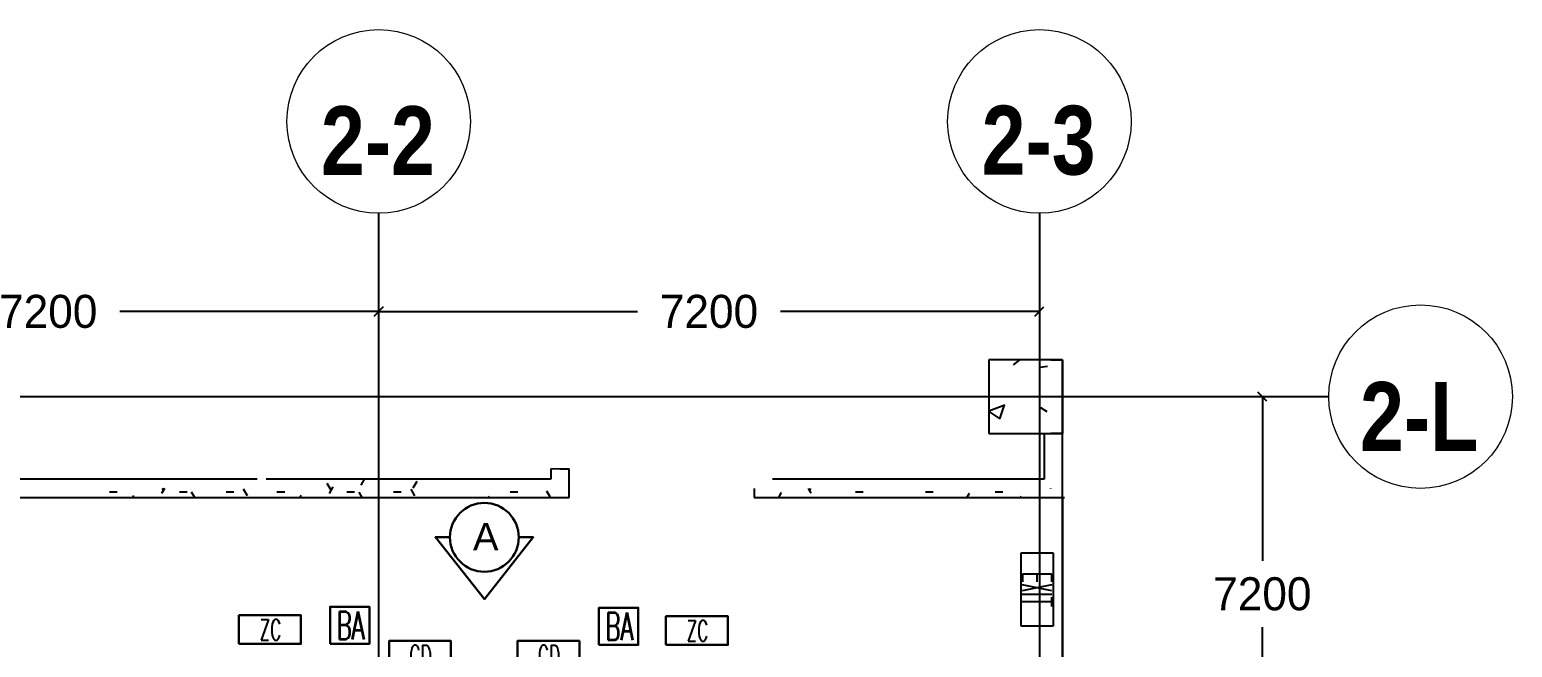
# Model space of a CAD drawing. Header units: millimetres. Extents: x -20146070 to 165023, y -3349561 to 35447.
# Drawn here: x -365475 to -349318, y -5956 to 774 of the extents above; entities that cross this region are included whole.
import ezdxf
from ezdxf.enums import TextEntityAlignment as Align

# ---------------------------------------------------------------- set-up
doc = ezdxf.new("R2010")
doc.units = ezdxf.units.MM
doc.header["$LTSCALE"] = 50
doc.header["$PDMODE"] = 35
doc.linetypes.add('PLANS_66kv_2018910_BASE FLOOR PLANS$0$CONTINOUS', pattern=[0])
doc.linetypes.add('PLANS_66kv_2018910_BASE FLOOR PLANS$0$PHANTOM', pattern=[2.5, 1.25, -0.25, 0.25, -0.25, 0.25, -0.25])
doc.layers.get('Defpoints').update_dxf_attribs({"color": 8, "lineweight": 9})
for name, color, linetype in [('BLK 2 - 1ST  2ND STOREY PLAN 031023$0$A-_DETA----_ED-2', 8, 'Continuous'), ('BLK 2 - 1ST  2ND STOREY PLAN 031023$0$A-_FLOR----_E', 8, 'Continuous'), ('BLK 2 - 1ST  2ND STOREY PLAN 031023$0$A-_FURT----_E-1', 8, 'Continuous'), ('BLK 2 - 1ST  2ND STOREY PLAN 031023$0$A-_WALL----_E', 8, 'Continuous'), ('BLK 2 - 1ST  2ND STOREY PLAN 031023$0$A-_WALL----_E-1', 8, 'Continuous'), ('BLK 2 - 1ST  2ND STOREY PLAN 031023$0$A-_WALL----_H-1', 8, 'Continuous'), ('BLK 2 - 1ST  2ND STOREY PLAN 031023$0$A-_WALLPRTN_E-1', 8, 'Continuous'), ('BLK 2 - 1ST  2ND STOREY PLAN 031023$0$E-_LIGT----_E', 8, 'Continuous'), ('BLK 2 - 1ST  2ND STOREY PLAN 031023$0$S-_COLN----_E', 8, 'Continuous'), ('BLK 2 - 1ST  2ND STOREY PLAN 031023$0$S-_COLN----_E-1', 8, 'Continuous'), ('BLK 2 - 1ST  2ND STOREY PLAN 031023$0$S-_COLN----_E-2', 8, 'Continuous'), ('BLK_2 - 1ST_2ND_STOREY_PLAN$0$A-_DETA----_ED-2', 8, 'Continuous'), ('BLK_2 - 1ST_2ND_STOREY_PLAN$0$A-_FLOR----_E', 8, 'Continuous'), ('BLK_2 - 1ST_2ND_STOREY_PLAN$0$A-_FURT----_E-1', 8, 'Continuous'), ('BLK_2 - 1ST_2ND_STOREY_PLAN$0$A-_WALL----_E', 8, 'Continuous'), ('BLK_2 - 1ST_2ND_STOREY_PLAN$0$A-_WALL----_E-1', 8, 'Continuous'), ('BLK_2 - 1ST_2ND_STOREY_PLAN$0$A-_WALL----_H-1', 8, 'Continuous'), ('BLK_2 - 1ST_2ND_STOREY_PLAN$0$A-_WALLPRTN_E-1', 8, 'Continuous'), ('BLK_2 - 1ST_2ND_STOREY_PLAN$0$E-_LIGT----_E', 8, 'Continuous'), ('NW-DIM', 7, 'Continuous'), ('NW_GRID LINE', 8, 'Continuous'), ('PLANS_66kv_2018910_BASE FLOOR PLANS$0$A-_DRIVEWAY-_E-N', 6, 'Continuous')]:
    doc.layers.add(name, color=color, linetype=linetype)
for name, color, linetype, lineweight in [('M-_FIRE----_E-', 1, 'Continuous', 30), ('M-_FIREHEAT_E-', 1, 'Continuous', 30), ('PLANS_66kv_2018910_BASE FLOOR PLANS$0$A-_SECLINE--_E-', 7, 'PLANS_66kv_2018910_BASE FLOOR PLANS$0$PHANTOM', 40), ('S-_ANOTGRID_E', 8, 'Continuous', 9)]:
    doc.layers.add(name, color=color, linetype=linetype, lineweight=lineweight)
doc.styles.add('Arial Narrow_B', font='ARIALNB.TTF', dxfattribs={"height": 750})
doc.styles.add('PLANS_66kv_2018910_BASE FLOOR PLANS$0$Standard', font='arial.ttf')
doc.styles.add('simplex', font='simplex.shx', dxfattribs={"width": 0.6})
doc.dimstyles.new('DI 200', dxfattribs={"dimscale": 2000, "dimtxt": 0.18, "dimasz": 0.05, "dimexe": 0.1, "dimexo": 0.065, "dimgap": 0.09, "dimtad": 0, "dimtih": 1, "dimtoh": 1, "dimdec": 0, "dimzin": 0, "dimdsep": 46, "dimtxsty": 'Standard', "dimblk": 'OBLIQUE', "dimcen": 0.09, "dimse2": 1, "dimadec": 0, "dimazin": 0, "dimtfac": 1, "dimtdec": 0, "dimtofl": 0, "dimtmove": 2, "dimatfit": 3, "dimldrblk": 'DOTBLANK', "dimfxl": 1, "dimtolj": 1, "dimtzin": 0, "dimarcsym": 0})
pattern_1 = [(0, (-229985.17, 42727.71), (1016, 254), [83.82, -678.18, 83.82, -678.18, -4064]), (0, (-229985.17, 42727.71), (1016, 254), [-1524, 83.82, -1440.18, 83.82, -678.18, -1778]), (0, (-229985.17, 42727.71), (1016, 254), [-3810, 83.82, -424.18, 83.82, -1186.18]), (120, (-229604.17, 42854.71), (-727.97045, 752.8818), [83.82, -678.18, 83.82, -678.18, -4064]), (120, (-229604.17, 42854.71), (-727.97045, 752.8818), [-1524, 83.82, -1440.18, 83.82, -678.18, -1778]), (120, (-229604.17, 42854.71), (-727.97045, 752.8818), [-3810, 83.82, -424.18, 83.82, -1186.18]), (240, (-229477.17, 43362.71), (-288.02955, -1006.8818), [83.82, -678.18, 83.82, -678.18, -4064]), (240, (-229477.17, 43362.71), (-288.02955, -1006.8818), [-1524, 83.82, -1440.18, 83.82, -678.18, -1778]), (240, (-229477.17, 43362.71), (-288.02955, -1006.8818), [-3810, 83.82, -424.18, 83.82, -1186.18])]
pattern_2 = [(0, (-229985.17, 42727.71), (1016, 254), [83.82, -678.18, 83.82, -678.18, -4064]), (0, (-229985.17, 42727.71), (1016, 254), [-1524, 83.82, -1440.18, 83.82, -678.18, -1778]), (0, (-229985.17, 42727.71), (1016, 254), [-3810, 83.82, -424.18, 83.82, -1186.18]), (120, (-229604.17, 42854.71), (-727.97045, 752.8818), [83.82, -678.18, 83.82, -678.18, -4064]), (120, (-229604.17, 42854.71), (-727.97045, 752.8818), [-1524, 83.82, -1440.18, 83.82, -678.18, -1778]), (120, (-229604.17, 42854.71), (-727.97045, 752.8818), [-3810, 83.82, -424.18, 83.82, -1186.18]), (240, (-229477.17, 43362.71), (-288.02955, -1006.8818), [83.82, -678.18, 83.82, -678.18, -4064]), (240, (-229477.17, 43362.71), (-288.02955, -1006.8818), [-1524, 83.82, -1440.18, 83.82, -678.18, -1778]), (240, (-229477.17, 43362.71), (-288.02955, -1006.8818), [-3810, 83.82, -424.18, 83.82, -1186.18])]

# ---------------------------------------------------------------- blocks, each defined once
blk = doc.blocks.new('Grid - 4 mm Dia-236334-BLK2 1ST STOREY DOOR SCHEDULE')
at = {"layer": 'S-_ANOTGRID_E'}
blk.add_circle((0, 0), 4, dxfattribs=at)
blk = doc.blocks.new('_Oblique')
at = {"color": 0, "linetype": 'ByBlock', "lineweight": -2}
blk.add_line((-0.5, -0.5), (0.5, 0.5), dxfattribs=at)
blk = doc.blocks.new('*D43')
at = {"layer": 'Defpoints', "color": 0, "transparency": 16777216}
for p in [(-368872, -2122), (-361672, -2122), (-361672, -2298)]:
    blk.add_point(p, dxfattribs=at)
at = {"layer": 'NW-DIM', "color": 0, "lineweight": -2, "transparency": 16777216}
for p, q in [((-368872, -2252), (-368872, -2498)), ((-368872, -2298), (-366052, -2298)), ((-361672, -2298), (-364492, -2298))]:
    blk.add_line(p, q, dxfattribs=at)
at = {"layer": 'NW-DIM', "color": 0, "lineweight": -2, "transparency": 16777216, "xscale": 100, "yscale": 100, "zscale": 100, "rotation": 180}
blk.add_blockref('_Oblique', (-368872, -2298), dxfattribs=at)
at = {"layer": 'NW-DIM', "color": 0, "lineweight": -2, "transparency": 16777216, "xscale": 100, "yscale": 100, "zscale": 100}
blk.add_blockref('_Oblique', (-361672, -2298), dxfattribs=at)
at = {"layer": 'NW-DIM', "color": 0, "transparency": 16777216, "insert": (-365272, -2298), "char_height": 360, "attachment_point": 5}
blk.add_mtext('\\A1;7200', dxfattribs=at)
blk = doc.blocks.new('_DotBlank')
at = {"color": 0, "linetype": 'ByBlock', "lineweight": -2}
blk.add_line((-0.5, 0), (-1, 0), dxfattribs=at)
blk.add_circle((0, 0), 0.5, dxfattribs=at)
blk = doc.blocks.new('*D44')
at = {"layer": 'Defpoints', "color": 0, "transparency": 16777216}
for p in [(-361672, -2122), (-354472, -2122), (-354472, -2298)]:
    blk.add_point(p, dxfattribs=at)
at = {"layer": 'NW-DIM', "color": 0, "lineweight": -2, "transparency": 16777216}
for p, q in [((-361672, -2252), (-361672, -2498)), ((-361672, -2298), (-358852, -2298)), ((-354472, -2298), (-357292, -2298))]:
    blk.add_line(p, q, dxfattribs=at)
at = {"layer": 'NW-DIM', "color": 0, "lineweight": -2, "transparency": 16777216, "xscale": 100, "yscale": 100, "zscale": 100, "rotation": 180}
blk.add_blockref('_Oblique', (-361672, -2298), dxfattribs=at)
at = {"layer": 'NW-DIM', "color": 0, "lineweight": -2, "transparency": 16777216, "xscale": 100, "yscale": 100, "zscale": 100}
blk.add_blockref('_Oblique', (-354472, -2298), dxfattribs=at)
at = {"layer": 'NW-DIM', "color": 0, "transparency": 16777216, "insert": (-358072, -2298), "char_height": 360, "attachment_point": 5}
blk.add_mtext('\\A1;7200', dxfattribs=at)
blk = doc.blocks.new('*D45')
at = {"layer": 'Defpoints', "color": 0, "transparency": 16777216}
for p in [(-351865, -3225), (-352042, -10425), (-351865, -10425)]:
    blk.add_point(p, dxfattribs=at)
at = {"layer": 'NW-DIM', "color": 0, "lineweight": -2, "transparency": 16777216}
for p, q in [((-351995, -3225), (-352242, -3225)), ((-352042, -3225), (-352042, -5015)), ((-352042, -10425), (-352042, -5735))]:
    blk.add_line(p, q, dxfattribs=at)
at = {"layer": 'NW-DIM', "color": 0, "lineweight": -2, "transparency": 16777216, "xscale": 100, "yscale": 100, "zscale": 100}
for p, rotation in [((-352042, -3225), 90), ((-352042, -10425), 270)]:
    blk.add_blockref('_Oblique', p, dxfattribs=dict(at, rotation=rotation))
at = {"layer": 'NW-DIM', "color": 0, "transparency": 16777216, "insert": (-352042, -5375), "char_height": 360, "attachment_point": 5}
blk.add_mtext('\\A1;7200', dxfattribs=at)
blk = doc.blocks.new('GD')
at = {"color": 0, "linetype": 'Continuous', "lineweight": -2}
blk.add_lwpolyline([(-345, -148), (330, -148), (330, 165), (-345, 165)], close=True, dxfattribs=at)
at = {"color": 7, "linetype": 'Continuous', "lineweight": 18, "style": 'simplex', "width": 0.6}
blk.add_text('GD', height=225, dxfattribs=at).set_placement((-2, -105), align=Align.CENTER)
blk = doc.blocks.new('BA')
at = {"color": 0, "linetype": 'Continuous', "lineweight": -2}
blk.add_lwpolyline([(-247, -204), (182, -204), (182, 201), (-247, 201)], close=True, dxfattribs=at)
at = {"color": 7, "lineweight": 18, "style": 'simplex', "width": 0.6}
blk.add_text('BA', height=303.8, dxfattribs=at).set_placement((-25, -2), align=Align.MIDDLE)
blk = doc.blocks.new('ZC')
at = {"color": 0, "linetype": 'Continuous', "lineweight": -2}
blk.add_lwpolyline([(-389, -162), (286, -162), (286, 151), (-389, 151)], close=True, dxfattribs=at)
at = {"color": 7, "linetype": 'Continuous', "lineweight": 18, "style": 'simplex', "width": 0.6}
blk.add_text('ZC', height=225, dxfattribs=at).set_placement((-46, -119), align=Align.CENTER)
blk = doc.blocks.new('BLK 2 - 1ST  2ND STOREY PLAN 031023$0$IDA - Exit Sign - IDA - Exit Sign - One Side-2587573-BLK 2 1ST STOREY PLAN')
at = {"layer": 'BLK 2 - 1ST  2ND STOREY PLAN 031023$0$A-_DETA----_ED-2'}
for p, q in [((-164, -115), (-164, -433)), ((-84, -115), (-164, -115)), ((-49, -113), (14, -438)), ((14, -113), (-49, -438)), ((55, -113), (55, -438)), ((185, -115), (85, -115)), ((135, -115), (135, -438)), ((-84, -275), (-164, -275)), ((-164, -433), (-84, -433))]:
    blk.add_line(p, q, dxfattribs=at)
at = {"layer": 'BLK 2 - 1ST  2ND STOREY PLAN 031023$0$E-_LIGT----_E'}
for p, q in [((-400, -450), (-400, -100)), ((-400, -100), (400, -100)), ((400, -100), (400, -450)), ((400, -450), (-400, -450))]:
    blk.add_line(p, q, dxfattribs=at)
blk = doc.blocks.new('BLK_2 - 1ST_2ND_STOREY_PLAN$0$IDA - Exit Sign - IDA - Exit Sign - One Side-2587573-BLK 2 1ST STOREY PLAN')
at = {"layer": 'BLK_2 - 1ST_2ND_STOREY_PLAN$0$A-_DETA----_ED-2'}
for p, q in [((-164, -115), (-164, -433)), ((-84, -115), (-164, -115)), ((-49, -113), (14, -438)), ((14, -113), (-49, -438)), ((55, -113), (55, -438)), ((185, -115), (85, -115)), ((135, -115), (135, -438)), ((-84, -275), (-164, -275)), ((-164, -433), (-84, -433))]:
    blk.add_line(p, q, dxfattribs=at)
at = {"layer": 'BLK_2 - 1ST_2ND_STOREY_PLAN$0$E-_LIGT----_E'}
for p, q in [((-400, -450), (-400, -100)), ((-400, -100), (400, -100)), ((400, -100), (400, -450)), ((400, -450), (-400, -450))]:
    blk.add_line(p, q, dxfattribs=at)

msp = doc.modelspace()

# ---------------------------------------------------------------- hatches: boundary and pattern name
at = {"layer": 'BLK 2 - 1ST  2ND STOREY PLAN 031023$0$A-_WALL----_H-1'}
h = msp.add_hatch(dxfattribs=at)
h.set_pattern_fill('FP_3', color=256, style=0, pattern_type=2)
h.set_pattern_definition([(0, (-228160.17, 42727.71), (1016, 254), [83.82, -678.18, 83.82, -678.18, -4064]), (0, (-228160.17, 42727.71), (1016, 254), [-1524, 83.82, -1440.18, 83.82, -678.18, -1778]), (0, (-228160.17, 42727.71), (1016, 254), [-3810, 83.82, -424.18, 83.82, -1186.18]), (120, (-227779.17, 42854.71), (-727.97045, 752.8818), [83.82, -678.18, 83.82, -678.18, -4064]), (120, (-227779.17, 42854.71), (-727.97045, 752.8818), [-1524, 83.82, -1440.18, 83.82, -678.18, -1778]), (120, (-227779.17, 42854.71), (-727.97045, 752.8818), [-3810, 83.82, -424.18, 83.82, -1186.18]), (240, (-227652.17, 43362.71), (-288.02955, -1006.8818), [83.82, -678.18, 83.82, -678.18, -4064]), (240, (-227652.17, 43362.71), (-288.02955, -1006.8818), [-1524, 83.82, -1440.18, 83.82, -678.18, -1778]), (240, (-227652.17, 43362.71), (-288.02955, -1006.8818), [-3810, 83.82, -424.18, 83.82, -1186.18])])
h.paths.add_polyline_path([(-362996.5, -4324.7), (-359696.5, -4324.7), (-359696.5, -4124.7), (-362996.5, -4124.7), (-362996.5, -4253.5)])
h = msp.add_hatch(dxfattribs=at)
h.set_pattern_fill('FP_3', color=256, style=0, pattern_type=2)
h.set_pattern_definition(pattern_1)
h.paths.add_polyline_path([(-367796.5, -4324.7), (-362996.5, -4324.7), (-362996.5, -4224.7), (-367796.5, -4224.7), (-367796.5, -4274.7)])
h.paths.add_polyline_path([(-369121.5, -4324.7), (-368996.5, -4324.7), (-368996.5, -4224.7), (-369121.5, -4224.7)])
h = msp.add_hatch(dxfattribs=at)
h.set_pattern_fill('FP_3', color=256, style=0, pattern_type=2)
h.set_pattern_definition(pattern_1)
h.paths.add_polyline_path([(-354346.5, -4324.7), (-354346.5, -4224.7), (-357581.5, -4224.7), (-357581.5, -4324.7)])
at = {"layer": 'BLK 2 - 1ST  2ND STOREY PLAN 031023$0$S-_COLN----_E-2'}
h = msp.add_hatch(dxfattribs=at)
h.set_pattern_fill('FP_2', color=256, style=0, pattern_type=2)
h.set_pattern_definition([(50, (-229985.2, 42727.7), (1821.84, -159.39), [190.5, -2095.5]), (355, (-229985.2, 42727.7), (-352.428, 1910.567), [152.4, -1676.4]), (100.451, (-229833.3, 42714.4), (1469.426, 1751.166), [161.9, -1780.9]), (46.184, (-229985.2, 43235.7), (2710.79, -420.428), [285.75, -3143.25]), (96.636, (-229759.3, 43200.7), (2374.026, 2474.276), [242.85, -2671.35]), (351.184, (-229985.2, 43235.7), (2374.05, 2474.25), [228.6, -2514.6]), (21, (-229731.2, 43108.7), (1516.144, -1022.652), [190.5, -2095.5]), (326, (-229731.2, 43108.7), (618.02, 1841.88), [152.4, -1676.4]), (71.451, (-229604.8, 43023.5), (2134.171, 819.212), [161.9, -1780.9]), (37.5, (-229985.2, 42727.7), (30.886, 845.5504), [83.82, -1572.26, 83.82, -1617.98, -1682.75]), (37.5, (-229985.2, 42727.7), (30.886, 845.5504), [-3357.88, 83.82, -1598.93]), (7.5, (-229985.2, 42727.7), (668.1966, 1001.806), [83.82, -886.46, 83.82, -1534.16, -641.35]), (7.5, (-229985.2, 42727.7), (668.1966, 1001.806), [-2588.26, 83.82, -557.53]), (327.5, (-230551.6, 42727.7), (1355.9093, -57.2896), [83.82, -551.18, 83.82, -1897.38, -2628.9]), (327.5, (-230551.6, 42727.7), (1355.9093, -57.2896), [-2616.2, 83.82, -2545.08]), (317.5, (-230805.6, 42727.7), (1481.293, 254.266), [83.82, -741.68, 83.82, -1231.9, -1866.9]), (317.5, (-230805.6, 42727.7), (1481.293, 254.266), [-2141.22, 83.82, -1783.08])])
h.paths.add_polyline_path([(-355021.5, -3624.7), (-354221.5, -3624.7), (-354221.5, -2824.7), (-355021.5, -2824.7), (-355021.5, -2867.6)])
at = {"layer": 'BLK_2 - 1ST_2ND_STOREY_PLAN$0$A-_WALL----_H-1'}
h = msp.add_hatch(dxfattribs=at)
h.set_pattern_fill('FP_3', color=256, style=0, pattern_type=2)
h.set_pattern_definition([(0, (-228160.17, 42727.71), (1016, 254), [83.82, -678.18, 83.82, -678.18, -4064]), (0, (-228160.17, 42727.71), (1016, 254), [-1524, 83.82, -1440.18, 83.82, -678.18, -1778]), (0, (-228160.17, 42727.71), (1016, 254), [-3810, 83.82, -424.18, 83.82, -1186.18]), (120, (-227779.17, 42854.71), (-727.97045, 752.8818), [83.82, -678.18, 83.82, -678.18, -4064]), (120, (-227779.17, 42854.71), (-727.97045, 752.8818), [-1524, 83.82, -1440.18, 83.82, -678.18, -1778]), (120, (-227779.17, 42854.71), (-727.97045, 752.8818), [-3810, 83.82, -424.18, 83.82, -1186.18]), (240, (-227652.17, 43362.71), (-288.02955, -1006.8818), [83.82, -678.18, 83.82, -678.18, -4064]), (240, (-227652.17, 43362.71), (-288.02955, -1006.8818), [-1524, 83.82, -1440.18, 83.82, -678.18, -1778]), (240, (-227652.17, 43362.71), (-288.02955, -1006.8818), [-3810, 83.82, -424.18, 83.82, -1186.18])])
h.paths.add_polyline_path([(-362996.5, -4324.7), (-359696.5, -4324.7), (-359696.5, -4124.7), (-362996.5, -4124.7), (-362996.5, -4253.5)])
h = msp.add_hatch(dxfattribs=at)
h.set_pattern_fill('FP_3', color=256, style=0, pattern_type=2)
h.set_pattern_definition(pattern_2)
h.paths.add_polyline_path([(-367796.5, -4324.7), (-362996.5, -4324.7), (-362996.5, -4224.7), (-367796.5, -4224.7), (-367796.5, -4274.7)])
h.paths.add_polyline_path([(-369121.5, -4324.7), (-368996.5, -4324.7), (-368996.5, -4224.7), (-369121.5, -4224.7)])
h = msp.add_hatch(dxfattribs=at)
h.set_pattern_fill('FP_3', color=256, style=0, pattern_type=2)
h.set_pattern_definition(pattern_2)
h.paths.add_polyline_path([(-354346.5, -4324.7), (-354346.5, -4224.7), (-357581.5, -4224.7), (-357581.5, -4324.7)])

# ---------------------------------------------------------------- linework, layer by layer
msp.add_lwpolyline([(-359596.5, -4324.7), (-359596.5, -4015.5), (-359796.5, -4012.4)])
msp.add_lwpolyline([(-359596.5, -4324.7), (-359596.5, -4015.5), (-359796.5, -4012.4)])
at = {"layer": 'BLK 2 - 1ST  2ND STOREY PLAN 031023$0$A-_FLOR----_E'}
for p, q in [((-354221.5, -3624.7), (-354221.5, -2824.7)), ((-354221.5, -4324.7), (-354221.5, -3624.7)), ((-354221.5, -14349.7), (-354221.5, -4324.7)), ((-354221.5, -4324.7), (-354221.5, -14349.7))]:
    msp.add_line(p, q, dxfattribs=at)
at = {"layer": 'BLK 2 - 1ST  2ND STOREY PLAN 031023$0$A-_WALL----_E'}
for p, q in [((-354346.5, -2824.7), (-354221.5, -2824.7)), ((-354221.5, -2824.7), (-354221.5, -3624.7)), ((-354221.5, -3624.7), (-354346.5, -3624.7)), ((-354221.5, -4324.7), (-354221.5, -3624.7))]:
    msp.add_line(p, q, dxfattribs=at)
at = {"layer": 'BLK 2 - 1ST  2ND STOREY PLAN 031023$0$A-_WALL----_E-1'}
for p, q in [((-354421.5, -3624.7), (-354421.5, -4124.7)), ((-354346.5, -4324.7), (-354196.5, -4324.7))]:
    msp.add_line(p, q, dxfattribs=at)
at = {"layer": 'BLK 2 - 1ST  2ND STOREY PLAN 031023$0$A-_WALLPRTN_E-1'}
for p, q in [((-359796.5, -4012.4), (-359796.5, -4124.7)), ((-359596.5, -4014), (-359696.5, -4014)), ((-362996.5, -4124.7), (-367596.5, -4124.7)), ((-359796.5, -4124.7), (-362896.5, -4124.7)), ((-354421.5, -4124.7), (-357381.5, -4124.7)), ((-367796.5, -4324.7), (-362996.5, -4324.7)), ((-362996.5, -4324.7), (-359696.5, -4324.7)), ((-359696.5, -4324.7), (-359596.5, -4324.7)), ((-357581.5, -4224.7), (-357581.5, -4324.7)), ((-357581.5, -4324.7), (-354346.5, -4324.7))]:
    msp.add_line(p, q, dxfattribs=at)
at = {"layer": 'BLK 2 - 1ST  2ND STOREY PLAN 031023$0$S-_COLN----_E'}
for p, q in [((-354221.5, -2824.7), (-354346.5, -2824.7)), ((-354221.5, -3624.7), (-354221.5, -2824.7)), ((-354346.5, -3624.7), (-354221.5, -3624.7))]:
    msp.add_line(p, q, dxfattribs=at)
at = {"layer": 'BLK 2 - 1ST  2ND STOREY PLAN 031023$0$S-_COLN----_E-1'}
for p, q in [((-354346.5, -2824.7), (-355021.5, -2824.7)), ((-355021.5, -2824.7), (-355021.5, -3624.7)), ((-355021.5, -3624.7), (-354346.5, -3624.7))]:
    msp.add_line(p, q, dxfattribs=at)
at = {"layer": 'BLK_2 - 1ST_2ND_STOREY_PLAN$0$A-_FLOR----_E'}
for p, q in [((-354221.5, -4324.7), (-354221.5, -3624.7)), ((-354221.5, -14349.7), (-354221.5, -4324.7)), ((-354221.5, -4324.7), (-354221.5, -14349.7))]:
    msp.add_line(p, q, dxfattribs=at)
at = {"layer": 'BLK_2 - 1ST_2ND_STOREY_PLAN$0$A-_WALL----_E'}
msp.add_line((-354221.5, -4324.7), (-354221.5, -3624.7), dxfattribs=at)
at = {"layer": 'BLK_2 - 1ST_2ND_STOREY_PLAN$0$A-_WALL----_E-1'}
for p, q in [((-354421.5, -3624.7), (-354421.5, -4124.7)), ((-354346.5, -4324.7), (-354196.5, -4324.7))]:
    msp.add_line(p, q, dxfattribs=at)
at = {"layer": 'BLK_2 - 1ST_2ND_STOREY_PLAN$0$A-_WALLPRTN_E-1'}
for p, q in [((-359796.5, -4012.4), (-359796.5, -4124.7)), ((-359596.5, -4014), (-359696.5, -4014)), ((-362996.5, -4124.7), (-367596.5, -4124.7)), ((-359796.5, -4124.7), (-362896.5, -4124.7)), ((-354421.5, -4124.7), (-357381.5, -4124.7)), ((-367796.5, -4324.7), (-362996.5, -4324.7)), ((-362996.5, -4324.7), (-359696.5, -4324.7)), ((-359696.5, -4324.7), (-359596.5, -4324.7)), ((-357581.5, -4224.7), (-357581.5, -4324.7)), ((-357581.5, -4324.7), (-354346.5, -4324.7))]:
    msp.add_line(p, q, dxfattribs=at)
at = {"layer": 'NW_GRID LINE'}
for p, q in [((-361671.5, -1226.2), (-361671.5, -19366.9)), ((-354471.5, -1226.2), (-354471.5, -19366.9)), ((-370177.9, -3224.7), (-351318, -3224.7))]:
    msp.add_line(p, q, dxfattribs=at)
at = {"layer": 'PLANS_66kv_2018910_BASE FLOOR PLANS$0$A-_SECLINE--_E-', "linetype": 'PLANS_66kv_2018910_BASE FLOOR PLANS$0$CONTINOUS', "lineweight": 30, "ltscale": 50}
msp.add_lwpolyline([(-360144.7, -4757.2), (-359987.1, -4757.2), (-360519.7, -5430.1), (-361052.2, -4757.2), (-360894.7, -4757.2)], dxfattribs=at)
msp.add_circle((-360519.7, -4757.2), 375, dxfattribs=at)

# ---------------------------------------------------------------- block references
at = {"layer": 'BLK 2 - 1ST  2ND STOREY PLAN 031023$0$A-_FURT----_E-1', "rotation": 270}
msp.add_blockref('BLK 2 - 1ST  2ND STOREY PLAN 031023$0$IDA - Exit Sign - IDA - Exit Sign - One Side-2587573-BLK 2 1ST STOREY PLAN', (-354221.5, -5324.7), dxfattribs=at)
at = {"layer": 'BLK_2 - 1ST_2ND_STOREY_PLAN$0$A-_FURT----_E-1', "rotation": 270}
msp.add_blockref('BLK_2 - 1ST_2ND_STOREY_PLAN$0$IDA - Exit Sign - IDA - Exit Sign - One Side-2587573-BLK 2 1ST STOREY PLAN', (-354221.5, -5324.7), dxfattribs=at)
at = {"layer": 'M-_FIRE----_E-'}
for p in [(-361953.8, -5715.3), (-359024.6, -5725.9)]:
    msp.add_blockref('BA', p, dxfattribs=at)
at = {"layer": 'M-_FIREHEAT_E-'}
for name, p in [('ZC', (-362804.7, -5757.5)), ('ZC', (-358151.7, -5768.1)), ('GD', (-361213.7, -6051.9)), ('GD', (-359813.7, -6051.9))]:
    msp.add_blockref(name, p, dxfattribs=at)
at = {"layer": 'NW_GRID LINE', "xscale": 249.9999999999999, "yscale": 249.9999999999999, "zscale": 249.9999999999999}
for p, rotation in [((-361671.5, -226.2), 180), ((-354471.5, -226.2), 180), ((-350318, -3224.7), 269.9999999999994)]:
    msp.add_blockref('Grid - 4 mm Dia-236334-BLK2 1ST STOREY DOOR SCHEDULE', p, dxfattribs=dict(at, rotation=rotation))

# ---------------------------------------------------------------- texts
at = {"layer": 'NW_GRID LINE', "char_height": 750, "attachment_point": 5, "line_spacing_factor": 0.949189, "style": 'Arial Narrow_B'}
for s, insert, width in [('\\pt2499.9975,5000.0025,7500,9999.9975,12500.0025,15000,17499.9975,20000.0025,22500,24999.9975,27500.0025,30000,32499.9975,35000.0025,37500,39999.9975,42500.0025,45000,47499.9975,50000.0025,52500,54999.9975,57500.0025,60000,62499.9975,65000.0025,67500,69999.9975,72500.0025,75000,77499.9975,80000.0025;2-2', (-361680, -435.8), 1257.5), ('\\pt2499.9975,5000.0025,7500,9999.9975,12500.0025,15000,17499.9975,20000.0025,22500,24999.9975,27500.0025,30000,32499.9975,35000.0025,37500,39999.9975,42500.0025,45000,47499.9975,50000.0025,52500,54999.9975,57500.0025,60000,62499.9975,65000.0025,67500,69999.9975,72500.0025,75000,77499.9975,80000.0025;2-3', (-354480, -435.8), 1257.5), ('\\pt2499.9975,5000.0025,7500,9999.9975,12500.0025,15000,17499.9975,20000.0025,22500,24999.9975,27500.0025,30000,32499.9975,35000.0025,37500,39999.9975,42500.0025,45000,47499.9975,50000.0025,52500,54999.9975,57500.0025,60000,62499.9975,65000.0025,67500,69999.9975,72500.0025,75000,77499.9975,80000.0025;2-L', (-350333.2, -3440.3), 1307.5)]:
    msp.add_mtext(s, dxfattribs=dict(at, insert=insert, width=width))
at = {"layer": 'PLANS_66kv_2018910_BASE FLOOR PLANS$0$A-_DRIVEWAY-_E-N', "color": 7, "insert": (-360644.5, -4600.4), "char_height": 300, "width": 1249.926, "attachment_point": 1, "style": 'PLANS_66kv_2018910_BASE FLOOR PLANS$0$Standard'}
msp.add_mtext('A', dxfattribs=at)

# ---------------------------------------------------------------- dimensions: what is measured, and where the dimension line sits
at = {"layer": 'NW-DIM'}
for base, p1, p2, picture, middle in [((-361671.5, -2298.3), (-368871.5, -2121.5), (-361671.5, -2121.5), '*D43', (-365271.5, -2298.3)), ((-354471.5, -2298.3), (-361671.5, -2121.5), (-354471.5, -2121.5), '*D44', (-358071.5, -2298.3))]:
    dim = msp.add_linear_dim(base=base, p1=p1, p2=p2, dimstyle='DI 200', dxfattribs=at)
    dim.commit()
    dim.dimension.update_dxf_attribs({"geometry": picture, "text_midpoint": middle})
dim = msp.add_linear_dim(base=(-352041.6, -10424.7), p1=(-351864.8, -3224.7), p2=(-351864.8, -10424.7), angle=90, dimstyle='DI 200', dxfattribs=at)
dim.commit()
dim.dimension.update_dxf_attribs({"geometry": '*D45', "text_midpoint": (-352041.6, -5374.6), "dimtype": 160})

doc.saveas('drawing.dxf')
